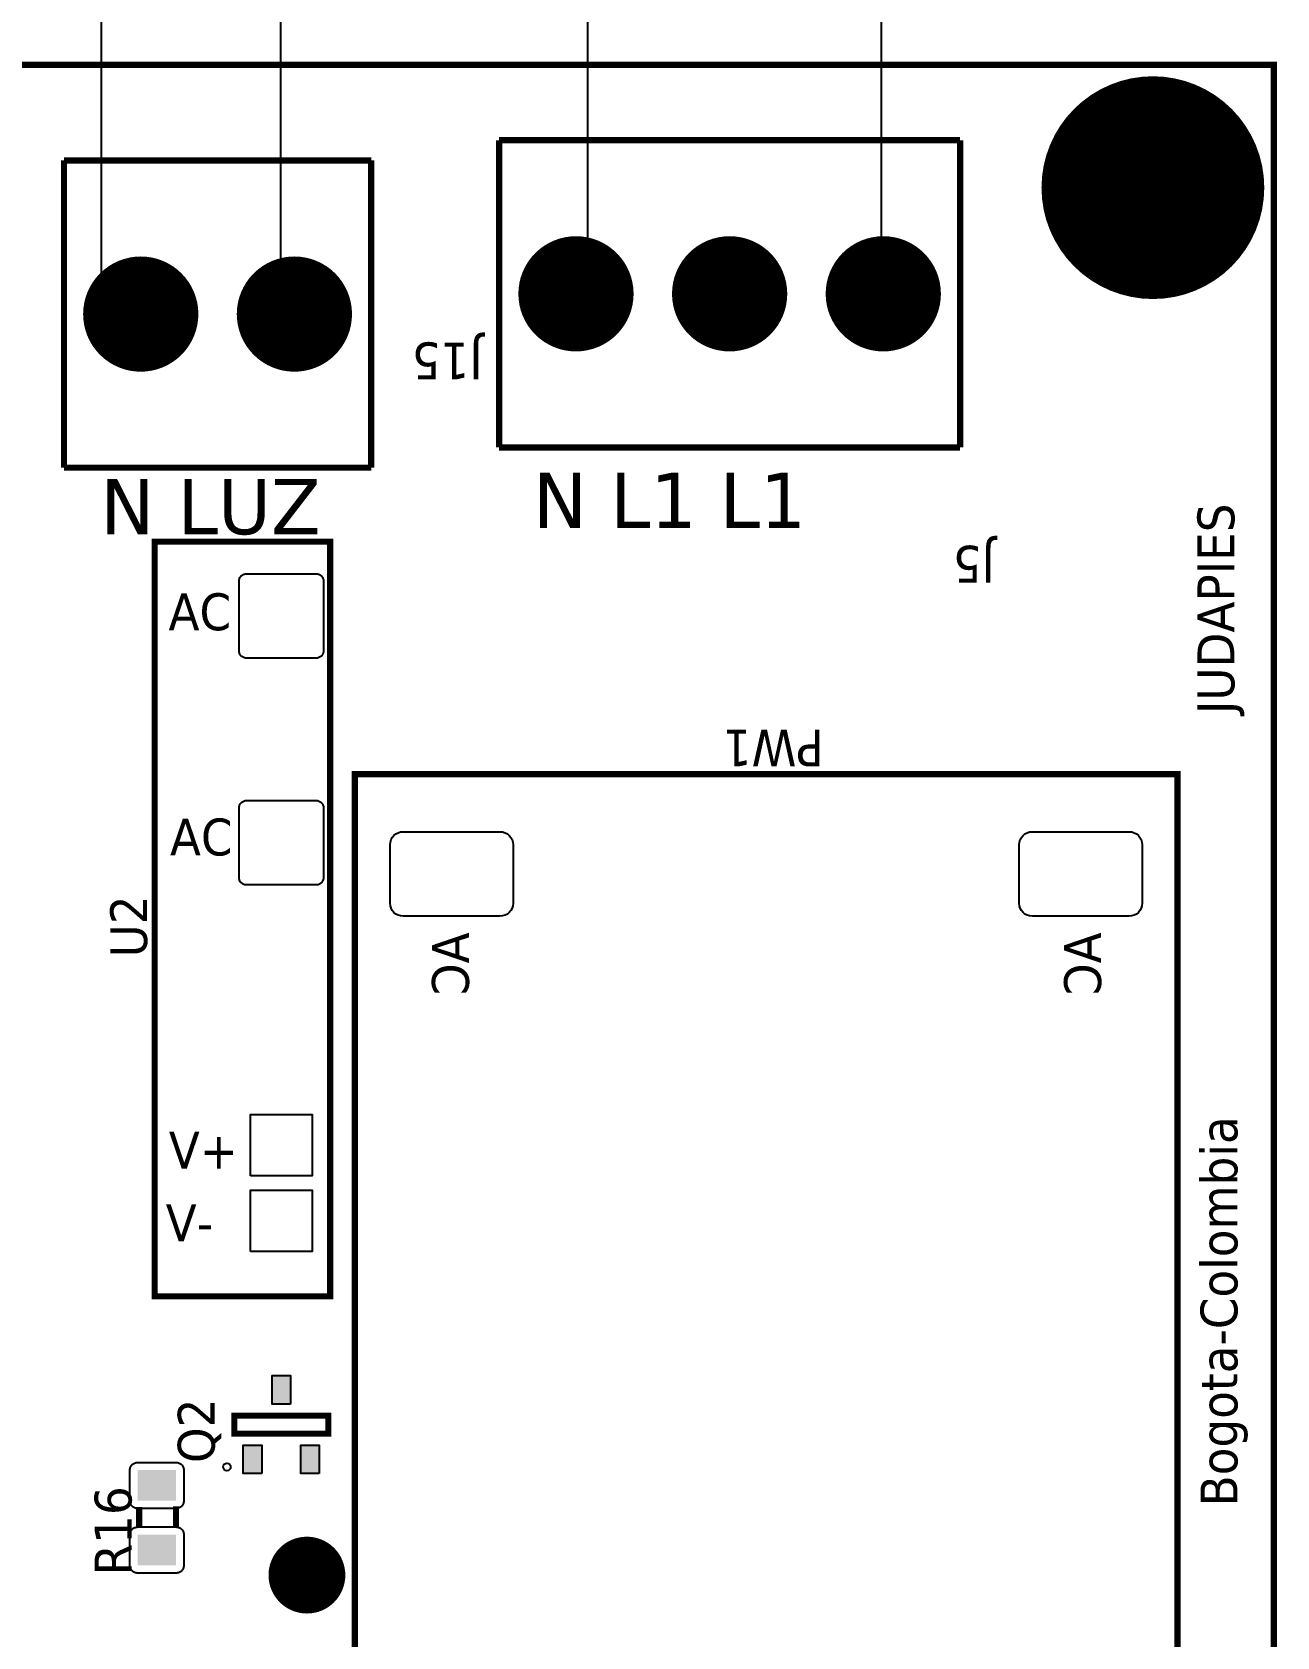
# Model space of a CAD drawing. Header units: millimetres. Extents: x 123.5 to 144.3, y 105.4 to 121.6.
# Drawn here: x 127.467 to 129.898, y 112.883 to 116.016 of the extents above; entities that cross this region are included whole.
import ezdxf

# ---------------------------------------------------------------- set-up
doc = ezdxf.new("R2010")
doc.units = ezdxf.units.MM
for name, color, linetype in [('BLK_12AWG', 7, 'Continuous'), ('DESC', 250, 'Continuous'), ('WIRES', 7, 'Continuous')]:
    doc.layers.add(name, color=color, linetype=linetype)
doc.styles.get("Standard").update_dxf_attribs({"font": 'tahoma.ttf'})

# ---------------------------------------------------------------- blocks, each defined once
blk = doc.blocks.new('RPAD')
blk.add_trace([(-0.5, -0.5), (-0.5, 0.5), (0.5, -0.5), (0.5, 0.5)])
blk = doc.blocks.new('EPAD')
at = {"const_width": 0.5}
blk.add_lwpolyline([(-0.25, 0, 1), (0.25, 0, 1)], format="xyb", close=True, dxfattribs=at)
blk = doc.blocks.new('DIELEC_CEGH')
for points, const_width in [([(130.0548, 110.4251), (134.9154, 110.4251), (134.9154, 114.4301), (130.0548, 114.4301), (130.0548, 110.4251)], 0.008), ([(130.0548, 110.4251), (134.9154, 110.4251), (134.9154, 114.4301), (130.0548, 114.4301), (130.0548, 110.4251)], 0.008), ([(130.0548, 110.4251), (134.9154, 110.4251), (134.9154, 114.4301), (130.0548, 114.4301), (130.0548, 110.4251)], 0.008), ([(134.391, 111.9999), (134.791, 111.9999)], 0.008), ([(134.391, 111.5999), (134.391, 111.9999)], 0.008), ([(134.391, 111.9999), (134.791, 111.9999)], 0.008), ([(134.391, 111.5999), (134.391, 111.9999)], 0.008), ([(134.391, 111.9999), (134.791, 111.9999)], 0.008), ([(134.391, 111.5999), (134.391, 111.9999)], 0.008), ([(134.791, 111.5999), (134.791, 111.9999)], 0.008), ([(134.791, 111.5999), (134.791, 111.9999)], 0.008), ([(134.791, 111.5999), (134.791, 111.9999)], 0.008), ([(133.0111, 111.9019), (133.0381, 111.9019)], 0.008), ([(133.0111, 111.9019), (133.0381, 111.9019)], 0.008), ([(133.0111, 111.9019), (133.0381, 111.9019)], 0.008), ([(133.3122, 111.6533), (134.2948, 111.6533), (134.2948, 111.8817), (133.3122, 111.8817), (133.3122, 111.6533)], 0.008), ([(133.3122, 111.6533), (134.2948, 111.6533), (134.2948, 111.8817), (133.3122, 111.8817), (133.3122, 111.6533)], 0.008), ([(133.3122, 111.6533), (134.2948, 111.6533), (134.2948, 111.8817), (133.3122, 111.8817), (133.3122, 111.6533)], 0.008), ([(133.0111, 111.8539), (133.0391, 111.8539)], 0.008), ([(133.0111, 111.8539), (133.0391, 111.8539)], 0.008), ([(133.0111, 111.8539), (133.0391, 111.8539)], 0.008), ([(133.1335, 111.6559), (133.1571, 111.6559), (133.1571, 111.778), (133.1335, 111.778), (133.1335, 111.6559)], 0.00787), ([(133.1335, 111.6559), (133.1571, 111.6559), (133.1571, 111.778), (133.1335, 111.778), (133.1335, 111.6559)], 0.00787), ([(133.1335, 111.6559), (133.1571, 111.6559), (133.1571, 111.778), (133.1335, 111.778), (133.1335, 111.6559)], 0.00787), ([(131.9291, 110.5504), (133.9921, 110.5504), (133.9921, 111.6213), (131.9291, 111.6213), (131.9291, 110.5504)], 0.008), ([(131.9291, 110.5504), (133.9921, 110.5504), (133.9921, 111.6213), (131.9291, 111.6213), (131.9291, 110.5504)], 0.008), ([(131.9291, 110.5504), (133.9921, 110.5504), (133.9921, 111.6213), (131.9291, 111.6213), (131.9291, 110.5504)], 0.008), ([(134.391, 111.5999), (134.791, 111.5999)], 0.008), ([(134.391, 111.5999), (134.791, 111.5999)], 0.008), ([(134.391, 111.5999), (134.791, 111.5999)], 0.008), ([(134.4174, 111.4334), (134.8174, 111.4334)], 0.008), ([(134.4174, 111.4334), (134.4174, 110.8334)], 0.008), ([(134.4174, 111.4334), (134.8174, 111.4334)], 0.008), ([(134.4174, 111.4334), (134.4174, 110.8334)], 0.008), ([(134.4174, 111.4334), (134.8174, 111.4334)], 0.008), ([(134.4174, 111.4334), (134.4174, 110.8334)], 0.008), ([(134.8174, 110.8334), (134.8174, 111.4334)], 0.008), ([(134.8174, 110.8334), (134.8174, 111.4334)], 0.008), ([(134.8174, 110.8334), (134.8174, 111.4334)], 0.008), ([(134.4174, 110.8334), (134.8174, 110.8334)], 0.008), ([(134.4174, 110.8334), (134.8174, 110.8334)], 0.008), ([(134.4174, 110.8334), (134.8174, 110.8334)], 0.008)]:
    blk.add_lwpolyline(points, dxfattribs=dict(const_width=const_width))
for points in [[(132.9621, 111.9139), (133.0021, 111.9139), (133.0031, 111.9139), (133.0041, 111.9137), (133.0051, 111.9135), (133.006, 111.9132), (133.0069, 111.9127), (133.0077, 111.9123), (133.0085, 111.9117), (133.0092, 111.911), (133.0098, 111.9103), (133.0104, 111.9096), (133.0109, 111.9087), (133.0113, 111.9079), (133.0116, 111.9069), (133.0119, 111.906), (133.012, 111.905), (133.0121, 111.9039), (133.0121, 111.8539), (133.012, 111.8529), (133.0119, 111.8519), (133.0116, 111.8509), (133.0113, 111.85), (133.0109, 111.8491), (133.0104, 111.8483), (133.0098, 111.8475), (133.0092, 111.8468), (133.0085, 111.8462), (133.0077, 111.8456), (133.0069, 111.8451), (133.006, 111.8447), (133.0051, 111.8444), (133.0041, 111.8441), (133.0031, 111.844), (133.0021, 111.8439), (132.9621, 111.8439), (132.9611, 111.844), (132.96, 111.8441), (132.9591, 111.8444), (132.9582, 111.8447), (132.9573, 111.8451), (132.9565, 111.8456), (132.9557, 111.8462), (132.955, 111.8468), (132.9543, 111.8475), (132.9538, 111.8483), (132.9533, 111.8491), (132.9529, 111.85), (132.9525, 111.8509), (132.9523, 111.8519), (132.9521, 111.8529), (132.9521, 111.8539), (132.9521, 111.9039), (132.9521, 111.905), (132.9523, 111.906), (132.9525, 111.9069), (132.9529, 111.9079), (132.9533, 111.9087), (132.9538, 111.9096), (132.9543, 111.9103), (132.955, 111.911), (132.9557, 111.9117), (132.9565, 111.9123), (132.9573, 111.9127), (132.9582, 111.9132), (132.9591, 111.9135), (132.96, 111.9137), (132.9611, 111.9139), (132.9621, 111.9139)], [(133.0461, 111.9139), (133.0861, 111.9139), (133.0871, 111.9139), (133.0881, 111.9137), (133.0891, 111.9135), (133.09, 111.9132), (133.0909, 111.9127), (133.0917, 111.9123), (133.0925, 111.9117), (133.0932, 111.911), (133.0938, 111.9103), (133.0944, 111.9096), (133.0949, 111.9087), (133.0953, 111.9079), (133.0956, 111.9069), (133.0959, 111.906), (133.096, 111.905), (133.0961, 111.9039), (133.0961, 111.8539), (133.096, 111.8529), (133.0959, 111.8519), (133.0956, 111.8509), (133.0953, 111.85), (133.0949, 111.8491), (133.0944, 111.8483), (133.0938, 111.8475), (133.0932, 111.8468), (133.0925, 111.8462), (133.0917, 111.8456), (133.0909, 111.8451), (133.09, 111.8447), (133.0891, 111.8444), (133.0881, 111.8441), (133.0871, 111.844), (133.0861, 111.8439), (133.0461, 111.8439), (133.0451, 111.844), (133.044, 111.8441), (133.0431, 111.8444), (133.0422, 111.8447), (133.0413, 111.8451), (133.0405, 111.8456), (133.0397, 111.8462), (133.039, 111.8468), (133.0383, 111.8475), (133.0378, 111.8483), (133.0373, 111.8491), (133.0369, 111.85), (133.0365, 111.8509), (133.0363, 111.8519), (133.0361, 111.8529), (133.0361, 111.8539), (133.0361, 111.9039), (133.0361, 111.905), (133.0363, 111.906), (133.0365, 111.9069), (133.0369, 111.9079), (133.0373, 111.9087), (133.0378, 111.9096), (133.0383, 111.9103), (133.039, 111.911), (133.0397, 111.9117), (133.0405, 111.9123), (133.0413, 111.9127), (133.0422, 111.9132), (133.0431, 111.9135), (133.044, 111.9137), (133.0451, 111.9139), (133.0461, 111.9139)], [(133.8578, 111.7719), (133.9478, 111.7719), (133.9488, 111.7719), (133.9498, 111.7718), (133.9508, 111.7715), (133.9517, 111.7712), (133.9526, 111.7708), (133.9534, 111.7703), (133.9542, 111.7697), (133.9549, 111.7691), (133.9555, 111.7684), (133.9561, 111.7676), (133.9566, 111.7668), (133.957, 111.7659), (133.9573, 111.765), (133.9576, 111.764), (133.9577, 111.763), (133.9578, 111.7619), (133.9578, 111.6719), (133.9577, 111.6709), (133.9576, 111.6699), (133.9573, 111.6689), (133.957, 111.668), (133.9566, 111.6671), (133.9561, 111.6663), (133.9555, 111.6655), (133.9549, 111.6648), (133.9542, 111.6642), (133.9534, 111.6636), (133.9526, 111.6631), (133.9517, 111.6627), (133.9508, 111.6624), (133.9498, 111.6621), (133.9488, 111.662), (133.9478, 111.6619), (133.8578, 111.6619), (133.8567, 111.662), (133.8557, 111.6621), (133.8548, 111.6624), (133.8538, 111.6627), (133.853, 111.6631), (133.8521, 111.6636), (133.8514, 111.6642), (133.8507, 111.6648), (133.85, 111.6655), (133.8494, 111.6663), (133.849, 111.6671), (133.8485, 111.668), (133.8482, 111.6689), (133.848, 111.6699), (133.8478, 111.6709), (133.8478, 111.6719), (133.8478, 111.7619), (133.8478, 111.763), (133.848, 111.764), (133.8482, 111.765), (133.8485, 111.7659), (133.849, 111.7668), (133.8494, 111.7676), (133.85, 111.7684), (133.8507, 111.7691), (133.8514, 111.7697), (133.8521, 111.7703), (133.853, 111.7708), (133.8538, 111.7712), (133.8548, 111.7715), (133.8557, 111.7718), (133.8567, 111.7719), (133.8578, 111.7719)], [(134.153, 111.7719), (134.243, 111.7719), (134.2441, 111.7719), (134.2451, 111.7718), (134.2461, 111.7715), (134.247, 111.7712), (134.2479, 111.7708), (134.2487, 111.7703), (134.2494, 111.7697), (134.2502, 111.7691), (134.2508, 111.7684), (134.2514, 111.7676), (134.2519, 111.7668), (134.2523, 111.7659), (134.2526, 111.765), (134.2528, 111.764), (134.253, 111.763), (134.253, 111.7619), (134.253, 111.6719), (134.253, 111.6709), (134.2528, 111.6699), (134.2526, 111.6689), (134.2523, 111.668), (134.2519, 111.6671), (134.2514, 111.6663), (134.2508, 111.6655), (134.2502, 111.6648), (134.2494, 111.6642), (134.2487, 111.6636), (134.2479, 111.6631), (134.247, 111.6627), (134.2461, 111.6624), (134.2451, 111.6621), (134.2441, 111.662), (134.243, 111.6619), (134.153, 111.6619), (134.152, 111.662), (134.151, 111.6621), (134.15, 111.6624), (134.1491, 111.6627), (134.1482, 111.6631), (134.1474, 111.6636), (134.1466, 111.6642), (134.1459, 111.6648), (134.1453, 111.6655), (134.1447, 111.6663), (134.1442, 111.6671), (134.1438, 111.668), (134.1435, 111.6689), (134.1432, 111.6699), (134.1431, 111.6709), (134.143, 111.6719), (134.143, 111.7619), (134.1431, 111.763), (134.1432, 111.764), (134.1435, 111.765), (134.1438, 111.7659), (134.1442, 111.7668), (134.1447, 111.7676), (134.1453, 111.7684), (134.1459, 111.7691), (134.1466, 111.7697), (134.1474, 111.7703), (134.1482, 111.7708), (134.1491, 111.7712), (134.15, 111.7715), (134.151, 111.7718), (134.152, 111.7719), (134.153, 111.7719)], [(133.0815, 111.7424), (133.0815, 111.7664), (133.1185, 111.7664), (133.1185, 111.7424), (133.0815, 111.7424)], [(133.3706, 111.7569), (133.4506, 111.7569), (133.4506, 111.6769), (133.3706, 111.6769), (133.3706, 111.7569)], [(133.4691, 111.7569), (133.5491, 111.7569), (133.5491, 111.6769), (133.4691, 111.6769), (133.4691, 111.7569)], [(133.1721, 111.7049), (133.1721, 111.7289), (133.2091, 111.7289), (133.2091, 111.7049), (133.1721, 111.7049)], [(133.0815, 111.6675), (133.0815, 111.6915), (133.1185, 111.6915), (133.1185, 111.6675), (133.0815, 111.6675)], [(133.8242, 111.5753), (133.9002, 111.5753), (133.9037, 111.575), (133.9069, 111.574), (133.9098, 111.5725), (133.9123, 111.5704), (133.9143, 111.5679), (133.9159, 111.565), (133.9168, 111.5618), (133.9172, 111.5583), (133.9172, 111.4323), (133.9168, 111.4289), (133.9159, 111.4256), (133.9143, 111.4227), (133.9123, 111.4202), (133.9098, 111.4182), (133.9069, 111.4166), (133.9037, 111.4157), (133.9002, 111.4153), (133.8242, 111.4153), (133.8207, 111.4157), (133.8175, 111.4166), (133.8146, 111.4182), (133.8121, 111.4202), (133.81, 111.4227), (133.8085, 111.4256), (133.8075, 111.4289), (133.8072, 111.4323), (133.8072, 111.5583), (133.8075, 111.5618), (133.8085, 111.565), (133.81, 111.5679), (133.8121, 111.5704), (133.8146, 111.5725), (133.8175, 111.574), (133.8207, 111.575), (133.8242, 111.5753)], [(133.8242, 110.7564), (133.9002, 110.7564), (133.9037, 110.7561), (133.9069, 110.7551), (133.9098, 110.7536), (133.9123, 110.7515), (133.9143, 110.749), (133.9159, 110.7461), (133.9168, 110.7429), (133.9172, 110.7394), (133.9172, 110.6134), (133.9168, 110.61), (133.9159, 110.6067), (133.9143, 110.6038), (133.9123, 110.6013), (133.9098, 110.5993), (133.9069, 110.5977), (133.9037, 110.5968), (133.9002, 110.5964), (133.8242, 110.5964), (133.8207, 110.5968), (133.8175, 110.5977), (133.8146, 110.5993), (133.8121, 110.6013), (133.81, 110.6038), (133.8085, 110.6067), (133.8075, 110.61), (133.8072, 110.6134), (133.8072, 110.7394), (133.8075, 110.7429), (133.8085, 110.7461), (133.81, 110.749), (133.8121, 110.7515), (133.8146, 110.7536), (133.8175, 110.7551), (133.8207, 110.7561), (133.8242, 110.7564)]]:
    blk.add_lwpolyline(points, close=True)
blk.add_circle((133.0902, 111.7878), 0.00492)
blk.add_circle((133.0902, 111.7878), 0.00492)
blk.add_circle((133.0902, 111.7878), 0.00492)
for name, p, xscale, yscale in [('EPAD', (134.591, 111.8999), 0.15, 0.15), ('RPAD', (132.9821, 111.8789), 0.04, 0.05), ('RPAD', (133.0661, 111.8789), 0.04, 0.05), ('EPAD', (134.591, 111.6999), 0.15, 0.15), ('EPAD', (132.9494, 111.6836), 0.1, 0.1), ('EPAD', (134.6174, 111.3334), 0.15, 0.15), ('EPAD', (134.6174, 111.1334), 0.15, 0.15), ('EPAD', (134.6174, 110.9334), 0.15, 0.15), ('EPAD', (134.7556, 110.5825), 0.29, 0.29)]:
    blk.add_blockref(name, p, dxfattribs=dict(xscale=xscale, yscale=yscale))
at = {"xscale": 0.024, "yscale": 0.037, "rotation": 90}
for p in [(133.1, 111.7544), (133.1906, 111.7169), (133.1, 111.6795)]:
    blk.add_blockref('RPAD', p, dxfattribs=at)
at = {"width": 1.041667}
for s, p in [('R16', (132.9491, 111.9119)), ('R16', (132.9491, 111.9119)), ('R16', (132.9491, 111.9119)), ('U2', (133.7535, 111.8917)), ('U2', (133.7535, 111.8917)), ('U2', (133.7535, 111.8917)), ('Q2', (133.0953, 111.8037)), ('Q2', (133.0953, 111.8037)), ('Q2', (133.0953, 111.8037)), ('Bogota-Colombia', (133.0389, 110.4725)), ('Bogota-Colombia', (133.0389, 110.4725)), ('Bogota-Colombia', (133.0389, 110.4725)), ('JUDAPIES', (134.0704, 110.4765)), ('JUDAPIES', (134.0704, 110.4765)), ('JUDAPIES', (134.0704, 110.4765))]:
    blk.add_text(s, height=0.048, dxfattribs=at).set_placement(p)
for s, height, rotation, width, p in [('N LUZ', 0.072, 270, 1.111111, (134.3045, 111.9526)), ('N LUZ', 0.072, 270, 1.111111, (134.3045, 111.9526)), ('N LUZ', 0.072, 270, 1.111111, (134.3045, 111.9526)), ('V-', 0.048, 270, 1.041667, (133.3841, 111.8674)), ('V-', 0.048, 270, 1.041667, (133.3841, 111.8674)), ('V-', 0.048, 270, 1.041667, (133.3841, 111.8674)), ('V+', 0.048, 270, 1.041667, (133.4786, 111.8634)), ('V+', 0.048, 270, 1.041667, (133.4786, 111.8634)), ('V+', 0.048, 270, 1.041667, (133.4786, 111.8634)), ('AC', 0.048, 270, 1.041667, (133.8863, 111.8619)), ('AC', 0.048, 270, 1.041667, (133.8863, 111.8619)), ('AC', 0.048, 270, 1.041667, (133.8863, 111.8619)), ('AC', 0.048, 270, 1.041667, (134.1795, 111.8638)), ('AC', 0.048, 270, 1.041667, (134.1795, 111.8638)), ('AC', 0.048, 270, 1.041667, (134.1795, 111.8638)), ('J15', 0.048, 90, 1.041667, (134.554, 111.4549)), ('J15', 0.048, 90, 1.041667, (134.554, 111.4549)), ('J15', 0.048, 90, 1.041667, (134.554, 111.4549)), ('N L1 L1', 0.072, 270, 1.111111, (134.3124, 111.3896)), ('N L1 L1', 0.072, 270, 1.111111, (134.3124, 111.3896)), ('N L1 L1', 0.072, 270, 1.111111, (134.3124, 111.3896)), ('PW1', 0.048, 90, 1.041667, (134.0501, 111.0109)), ('PW1', 0.048, 90, 1.041667, (134.0501, 111.0109)), ('PW1', 0.048, 90, 1.041667, (134.0501, 111.0109)), ('J5', 0.048, 90, 1.041667, (134.2893, 110.7881)), ('J5', 0.048, 90, 1.041667, (134.2893, 110.7881)), ('J5', 0.048, 90, 1.041667, (134.2893, 110.7881))]:
    blk.add_text(s, height=height, rotation=rotation, dxfattribs=dict(width=width)).set_placement(p)
at = {"text_generation_flag": 2, "width": 1.041667}
for p in [(133.7861, 111.4728), (133.7861, 111.4728), (133.7861, 111.4728), (133.7861, 110.65), (133.7861, 110.65), (133.7861, 110.65)]:
    blk.add_text('AC', height=0.048, dxfattribs=at).set_placement(p)

msp = doc.modelspace()

# ---------------------------------------------------------------- linework, layer by layer
at = {"layer": 'BLK_12AWG'}
msp.add_line((128.5522, 115.5586), (128.5522, 117.8036), dxfattribs=at)
at = {"layer": 'WIRES'}
for p, q in [((129.1256, 115.4728), (129.1256, 117.0287)), ((127.6031, 115.4112), (127.6031, 116.1722)), ((127.9529, 115.4404), (127.9529, 116.0744))]:
    msp.add_line(p, q, dxfattribs=at)

# ---------------------------------------------------------------- block references
at = {"layer": 'DESC', "xscale": 1.5, "yscale": 1.5, "zscale": 1.5, "rotation": 90}
msp.add_blockref('DIELEC_CEGH', (295.5293, -86.4208), dxfattribs=at)

doc.saveas('drawing.dxf')
